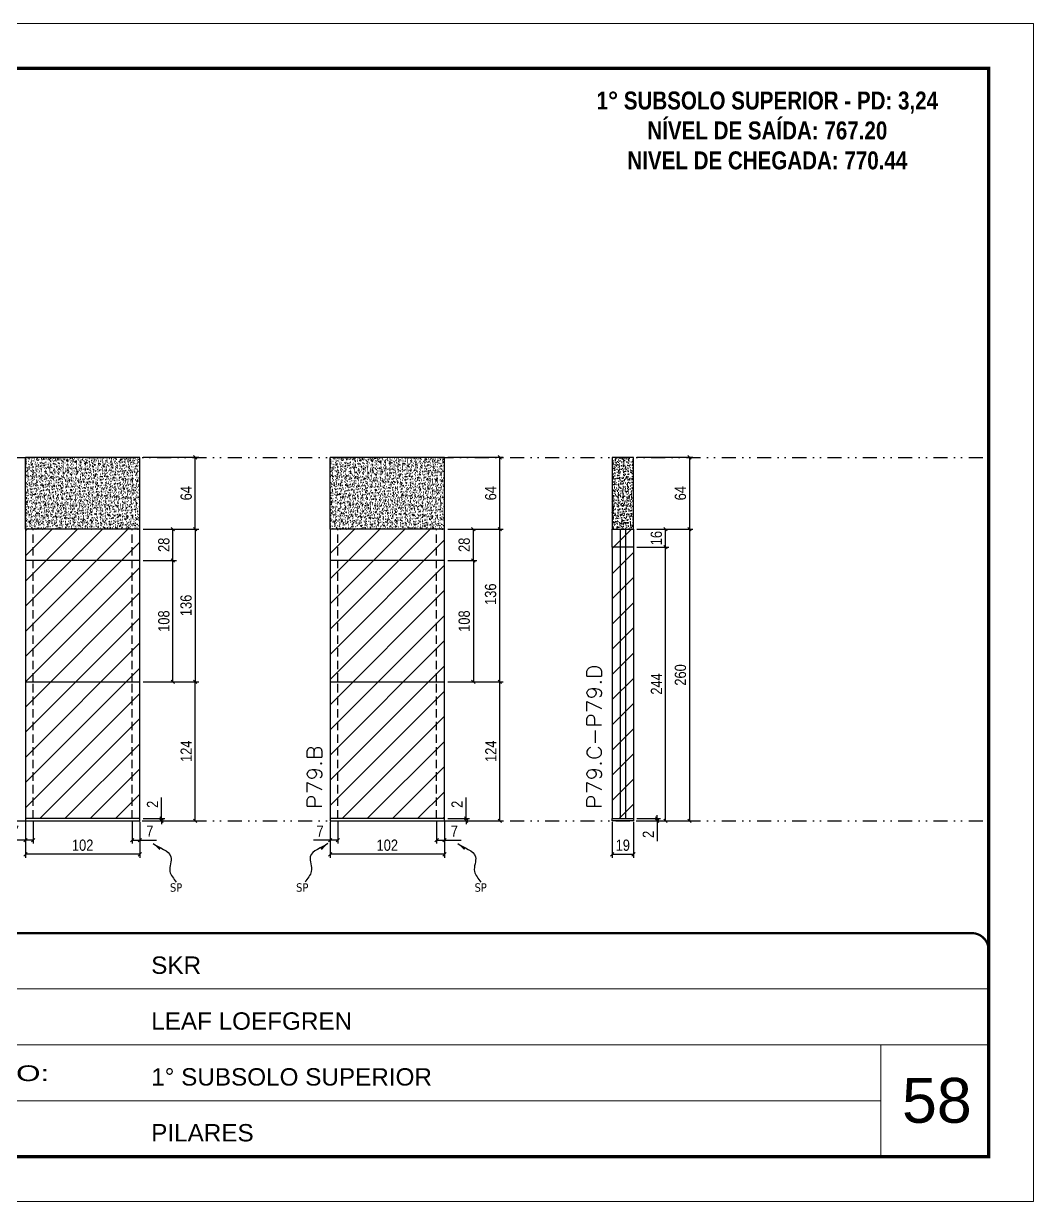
# Model space of a CAD drawing. Extents: x 14400 to 27878, y -21631 to 6985.
# Drawn here: x 16583 to 17483, y -10145 to -9095 of the extents above; entities that cross this region are included whole.
import ezdxf

# ---------------------------------------------------------------- set-up
doc = ezdxf.new("R2010")
doc.units = 0
for name, pattern in [('CONTINUO', [0]), ('DASHED', [0.75, 0.5, -0.25]), ('DIVIDE2', [0.625, 0.25, -0.125, 0, -0.125, 0, -0.125]), ('HIDDEN', [0.375, 0.25, -0.125])]:
    doc.linetypes.add(name, pattern=pattern)
for name, color, linetype, lineweight in [('CARIMBO', 255, 'Continuous', 9), ('Folhas', 255, 'Continuous', 9), ('Hachura', 251, 'Continuous', 9), ('SARRAFO DE PRESSAO', 251, 'DASHED', 9), ('Texto Seção', 7, 'Continuous', 15)]:
    doc.layers.add(name, color=color, linetype=linetype, lineweight=lineweight)
for name, color, linetype in [('COTA', 241, 'Continuous'), ('NOMENCLATURA', 7, 'Continuous'), ('Nível', 160, 'Continuous'), ('Painéis', 200, 'Continuous'), ('SARR_2.2x7', 40, 'Continuous'), ('Sarrafo de Pressão', 42, 'HIDDEN'), ('texto', 7, 'Continuous')]:
    doc.layers.add(name, color=color, linetype=linetype)
doc.styles.add('ARIAL', font='arial.ttf')
doc.styles.add('COTA TECNICA', font='techl___.ttf', dxfattribs={"height": 10})
doc.styles.add('COTA TECNICA-50', font='techl___.ttf', dxfattribs={"height": 10})
doc.styles.add('REGUA-120', font='ROMANS.shx', dxfattribs={"height": 15})
doc.styles.add('ROMANC', font='techb___.ttf', dxfattribs={"height": 2.5})
doc.styles.get("Standard").update_dxf_attribs({"font": 'arial.ttf'})
doc.styles.add('Tecnologia', font='')
doc.styles.get('Tecnologia').set_extended_font_data('Forgotten Futurist')
doc.dimstyles.new('COTA PAINEL-50', dxfattribs={"dimtxt": 10, "dimasz": 3, "dimexe": 3, "dimexo": 3, "dimgap": 3, "dimtad": 1, "dimdec": 1, "dimzin": 12, "dimdsep": 46, "dimtxsty": 'COTA TECNICA-50', "dimblk1": 'OBLIQUE', "dimblk2": 'OBLIQUE', "dimsah": 1, "dimcen": 0.9, "dimclrd": 4, "dimclre": 4, "dimclrt": 240, "dimadec": 1, "dimazin": 3, "dimtfac": 1, "dimtdec": 1, "dimtmove": 0, "dimatfit": 3, "dimfxl": 1, "dimtolj": 1, "dimtzin": 12, "dimarcsym": 0})
doc.dimstyles.new('PAINEL', dxfattribs={"dimtxt": 10, "dimasz": 3, "dimexe": 3, "dimexo": 3, "dimgap": 3, "dimtad": 1, "dimdec": 1, "dimzin": 12, "dimdsep": 46, "dimtxsty": 'COTA TECNICA', "dimblk1": 'OBLIQUE', "dimblk2": 'OBLIQUE', "dimsah": 1, "dimcen": 0.9, "dimclrd": 4, "dimclre": 4, "dimclrt": 240, "dimadec": 1, "dimazin": 3, "dimtfac": 1, "dimtdec": 1, "dimtmove": 0, "dimatfit": 3, "dimfxl": 1, "dimtolj": 1, "dimtzin": 12, "dimarcsym": 0})
doc.dimstyles.get("Standard").update_dxf_attribs({"dimtxt": 0.18, "dimasz": 0.18, "dimexe": 0.18, "dimexo": 0.0625, "dimgap": 0.09, "dimtad": 0, "dimtih": 1, "dimtoh": 1, "dimdec": 4, "dimzin": 0, "dimdsep": 46, "dimtxsty": 'Standard', "dimcen": 0.09, "dimadec": 0, "dimazin": 0, "dimtfac": 1, "dimtdec": 4, "dimtofl": 0, "dimtmove": 0, "dimatfit": 3, "dimfxl": 1, "dimtolj": 1, "dimtzin": 0, "dimarcsym": 0})

# ---------------------------------------------------------------- blocks, each defined once
blk = doc.blocks.new('9999999999')
at = {"color": 30, "linetype": 'CONTINUO'}
for p, q in [((98564.6, 34379.6), (99584, 34379.6)), ((98564.6, 34329.8), (99488, 34329.8)), ((99584, 34329.8), (99488, 34329.8)), ((99488, 34329.8), (99488, 34230.2)), ((98564.6, 34280), (99488, 34280))]:
    blk.add_line(p, q, dxfattribs=at)
at = {"color": 30, "linetype": 'CONTINUO', "const_width": 2}
blk.add_lwpolyline([(99584, 34230.2), (99584, 34414.4, 0.414214), (99569, 34429.4), (98229, 34429.4, 0.414214), (98214, 34414.4), (98214, 34245.2, 0.414214), (98229, 34230.2), (99584, 34230.2)], format="xyb", dxfattribs=at)
at = {"layer": 'Folhas'}
blk.add_lwpolyline([(98139, 34190.2), (99624, 34190.2), (99624, 35240.2), (98139, 35240.2)], close=True, dxfattribs=at)
at = {"layer": 'Folhas', "color": 30, "const_width": 3}
blk.add_lwpolyline([(98214, 34230.2), (99584, 34230.2), (99584, 35200.2), (98214, 35200.2)], close=True, dxfattribs=at)
at = {"color": 7, "linetype": 'Continuous', "ltscale": 5, "style": 'ARIAL'}
for s, height, p in [('SKR', 15.48, (98837.7, 34393.1)), ('LEAF LOEFGREN', 15.483, (98837.7, 34343.3)), ('1° SUBSOLO SUPERIOR', 15.483, (98837.7, 34293.5)), ('PILARES', 15.48, (98837.7, 34243.7))]:
    blk.add_text(s, height=height, dxfattribs=at).set_placement(p)
at = {"layer": 'Folhas', "color": 7, "style": 'Tecnologia', "width": 1.5}
blk.add_text('PAVIMENTO:', height=14, dxfattribs=at).set_placement((98573.7, 34297.5))
blk = doc.blocks.new('_Oblique')
at = {"color": 0, "linetype": 'ByBlock', "lineweight": -2}
blk.add_line((-0.5, -0.5), (0.5, 0.5), dxfattribs=at)
blk = doc.blocks.new('*D1750')
at = {"layer": 'COTA', "color": 4, "lineweight": -2, "transparency": 16777216}
for p, q in [((16585.1, -9807), (16585.1, -9838.9)), ((16687.1, -9807), (16687.1, -9838.9)), ((16687.1, -9835.9), (16585.1, -9835.9))]:
    blk.add_line(p, q, dxfattribs=at)
at = {"layer": 'Defpoints', "color": 0, "transparency": 16777216}
for p in [(16585.1, -9804), (16687.1, -9804), (16585.1, -9835.9)]:
    blk.add_point(p, dxfattribs=at)
at = {"layer": 'COTA', "color": 4, "lineweight": -2, "transparency": 16777216, "xscale": 3, "yscale": 3, "zscale": 3, "rotation": 180}
blk.add_blockref('_Oblique', (16585.1, -9835.9), dxfattribs=at)
at = {"layer": 'COTA', "color": 4, "lineweight": -2, "transparency": 16777216, "xscale": 3, "yscale": 3, "zscale": 3}
blk.add_blockref('_Oblique', (16687.1, -9835.9), dxfattribs=at)
at = {"layer": 'COTA', "color": 240, "transparency": 16777216, "insert": (16636.1, -9827.8), "char_height": 10, "attachment_point": 5, "style": 'COTA TECNICA'}
blk.add_mtext('\\A1;102', dxfattribs=at)
blk = doc.blocks.new('*D1751')
at = {"layer": 'COTA', "color": 4, "lineweight": -2, "transparency": 16777216}
for p, q in [((16680.1, -9807), (16680.1, -9826.3)), ((16687.1, -9809), (16687.1, -9826.3)), ((16680.1, -9823.3), (16687.1, -9823.3)), ((16687.1, -9823.3), (16701.8, -9823.3))]:
    blk.add_line(p, q, dxfattribs=at)
at = {"layer": 'Defpoints', "color": 0, "transparency": 16777216}
for p in [(16680.1, -9804), (16687.1, -9806), (16687.1, -9823.3)]:
    blk.add_point(p, dxfattribs=at)
at = {"layer": 'COTA', "color": 4, "lineweight": -2, "transparency": 16777216, "xscale": 3, "yscale": 3, "zscale": 3, "rotation": 180}
blk.add_blockref('_Oblique', (16680.1, -9823.3), dxfattribs=at)
at = {"layer": 'COTA', "color": 4, "lineweight": -2, "transparency": 16777216, "xscale": 3, "yscale": 3, "zscale": 3}
blk.add_blockref('_Oblique', (16687.1, -9823.3), dxfattribs=at)
at = {"layer": 'COTA', "color": 240, "transparency": 16777216, "insert": (16696, -9815.2), "char_height": 10, "attachment_point": 5, "style": 'COTA TECNICA-50'}
blk.add_mtext('\\A1;7', dxfattribs=at)
blk = doc.blocks.new('*D1752')
at = {"layer": 'COTA', "color": 4, "lineweight": -2, "transparency": 16777216}
for p, q in [((16585.1, -9809), (16585.1, -9826.3)), ((16592.1, -9807), (16592.1, -9826.3)), ((16585.1, -9823.3), (16570.4, -9823.3)), ((16592.1, -9823.3), (16585.1, -9823.3))]:
    blk.add_line(p, q, dxfattribs=at)
at = {"layer": 'Defpoints', "color": 0, "transparency": 16777216}
for p in [(16585.1, -9806), (16592.1, -9804), (16585.1, -9823.3)]:
    blk.add_point(p, dxfattribs=at)
at = {"layer": 'COTA', "color": 4, "lineweight": -2, "transparency": 16777216, "xscale": 3, "yscale": 3, "zscale": 3, "rotation": 180}
blk.add_blockref('_Oblique', (16585.1, -9823.3), dxfattribs=at)
at = {"layer": 'COTA', "color": 4, "lineweight": -2, "transparency": 16777216, "xscale": 3, "yscale": 3, "zscale": 3}
blk.add_blockref('_Oblique', (16592.1, -9823.3), dxfattribs=at)
at = {"layer": 'COTA', "color": 240, "transparency": 16777216, "insert": (16576.2, -9815.2), "char_height": 10, "attachment_point": 5, "style": 'COTA TECNICA-50'}
blk.add_mtext('\\A1;7', dxfattribs=at)
blk = doc.blocks.new('*D1753')
at = {"layer": 'COTA', "color": 4, "lineweight": -2, "transparency": 16777216}
for p, q in [((16706.4, -9804), (16706.4, -9785.2)), ((16690.1, -9804), (16709.4, -9804)), ((16690.1, -9806), (16709.4, -9806)), ((16706.4, -9806), (16706.4, -9804)), ((16706.4, -9806), (16706.4, -9809))]:
    blk.add_line(p, q, dxfattribs=at)
at = {"layer": 'Defpoints', "color": 0, "transparency": 16777216}
for p in [(16687.1, -9804), (16687.1, -9806), (16706.4, -9806)]:
    blk.add_point(p, dxfattribs=at)
at = {"layer": 'COTA', "color": 4, "lineweight": -2, "transparency": 16777216, "xscale": 3, "yscale": 3, "zscale": 3}
for p, rotation in [((16706.4, -9804), 270), ((16706.4, -9806), 90)]:
    blk.add_blockref('_Oblique', p, dxfattribs=dict(at, rotation=rotation))
at = {"layer": 'COTA', "color": 240, "transparency": 16777216, "insert": (16698.4, -9791.3), "char_height": 10, "attachment_point": 5, "rotation": 90, "style": 'COTA TECNICA-50'}
blk.add_mtext('\\A1;2', dxfattribs=at)
blk = doc.blocks.new('*D1773')
at = {"layer": 'COTA', "color": 4, "lineweight": -2, "transparency": 16777216}
for p, q in [((16690.1, -9482), (16739.5, -9482)), ((16736.5, -9546), (16736.5, -9482)), ((16690.1, -9546), (16739.5, -9546))]:
    blk.add_line(p, q, dxfattribs=at)
at = {"layer": 'Defpoints', "color": 0, "transparency": 16777216}
for p in [(16687.1, -9482), (16736.5, -9482), (16687.1, -9546)]:
    blk.add_point(p, dxfattribs=at)
at = {"layer": 'COTA', "color": 4, "lineweight": -2, "transparency": 16777216, "xscale": 3, "yscale": 3, "zscale": 3}
for p, rotation in [((16736.5, -9482), 90), ((16736.5, -9546), 270)]:
    blk.add_blockref('_Oblique', p, dxfattribs=dict(at, rotation=rotation))
at = {"layer": 'COTA', "color": 240, "transparency": 16777216, "insert": (16728.4, -9514), "char_height": 10, "attachment_point": 5, "rotation": 90, "style": 'COTA TECNICA-50'}
blk.add_mtext('\\A1;64', dxfattribs=at)
blk = doc.blocks.new('*D1754')
at = {"layer": 'COTA', "color": 4, "lineweight": -2, "transparency": 16777216}
for p, q in [((16690.1, -9574), (16719.6, -9574)), ((16716.6, -9682), (16716.6, -9574)), ((16690.1, -9682), (16719.6, -9682))]:
    blk.add_line(p, q, dxfattribs=at)
at = {"layer": 'Defpoints', "color": 0, "transparency": 16777216}
for p in [(16687.1, -9574), (16716.6, -9574), (16687.1, -9682)]:
    blk.add_point(p, dxfattribs=at)
at = {"layer": 'COTA', "color": 4, "lineweight": -2, "transparency": 16777216, "xscale": 3, "yscale": 3, "zscale": 3}
for p, rotation in [((16716.6, -9574), 90), ((16716.6, -9682), 270)]:
    blk.add_blockref('_Oblique', p, dxfattribs=dict(at, rotation=rotation))
at = {"layer": 'COTA', "color": 240, "transparency": 16777216, "insert": (16708.5, -9628), "char_height": 10, "attachment_point": 5, "rotation": 90, "style": 'COTA TECNICA-50'}
blk.add_mtext('\\A1;108', dxfattribs=at)
blk = doc.blocks.new('*D1774')
at = {"layer": 'COTA', "color": 4, "linetype": 'ByBlock', "lineweight": -2, "transparency": 16777216}
for p, q in [((16690.1, -9682), (16739.5, -9682)), ((16736.5, -9806), (16736.5, -9682)), ((16690.1, -9806), (16739.5, -9806))]:
    blk.add_line(p, q, dxfattribs=at)
at = {"layer": 'Defpoints', "color": 0, "linetype": 'ByBlock', "transparency": 16777216}
for p in [(16687.1, -9682), (16736.5, -9682), (16687.1, -9806)]:
    blk.add_point(p, dxfattribs=at)
at = {"layer": 'COTA', "color": 4, "linetype": 'ByBlock', "lineweight": -2, "transparency": 16777216, "xscale": 3, "yscale": 3, "zscale": 3}
for p, rotation in [((16736.5, -9682), 90), ((16736.5, -9806), 270)]:
    blk.add_blockref('_Oblique', p, dxfattribs=dict(at, rotation=rotation))
at = {"layer": 'COTA', "color": 240, "linetype": 'ByBlock', "transparency": 16777216, "insert": (16728.4, -9744), "char_height": 10, "attachment_point": 5, "rotation": 90, "style": 'COTA TECNICA'}
blk.add_mtext('\\A1;124', dxfattribs=at)
blk = doc.blocks.new('*D1775')
at = {"layer": 'COTA', "color": 4, "linetype": 'ByBlock', "lineweight": -2, "transparency": 16777216}
for p, q in [((16690.1, -9682), (16739.5, -9682)), ((16736.5, -9806), (16736.5, -9682)), ((16690.1, -9806), (16739.5, -9806))]:
    blk.add_line(p, q, dxfattribs=at)
at = {"layer": 'Defpoints', "color": 0, "linetype": 'ByBlock', "transparency": 16777216}
for p in [(16687.1, -9682), (16736.5, -9682), (16687.1, -9806)]:
    blk.add_point(p, dxfattribs=at)
at = {"layer": 'COTA', "color": 4, "linetype": 'ByBlock', "lineweight": -2, "transparency": 16777216, "xscale": 3, "yscale": 3, "zscale": 3}
for p, rotation in [((16736.5, -9682), 90), ((16736.5, -9806), 270)]:
    blk.add_blockref('_Oblique', p, dxfattribs=dict(at, rotation=rotation))
at = {"layer": 'COTA', "color": 240, "linetype": 'ByBlock', "transparency": 16777216, "insert": (16728.4, -9744), "char_height": 10, "attachment_point": 5, "rotation": 90, "style": 'COTA TECNICA'}
blk.add_mtext('\\A1;124', dxfattribs=at)
blk = doc.blocks.new('*D1755')
at = {"layer": 'COTA', "color": 4, "lineweight": -2, "transparency": 16777216}
for p, q in [((16856.6, -9807), (16856.6, -9838.9)), ((16958.6, -9807), (16958.6, -9838.9)), ((16958.6, -9835.9), (16856.6, -9835.9))]:
    blk.add_line(p, q, dxfattribs=at)
at = {"layer": 'Defpoints', "color": 0, "transparency": 16777216}
for p in [(16856.6, -9804), (16958.6, -9804), (16856.6, -9835.9)]:
    blk.add_point(p, dxfattribs=at)
at = {"layer": 'COTA', "color": 4, "lineweight": -2, "transparency": 16777216, "xscale": 3, "yscale": 3, "zscale": 3, "rotation": 180}
blk.add_blockref('_Oblique', (16856.6, -9835.9), dxfattribs=at)
at = {"layer": 'COTA', "color": 4, "lineweight": -2, "transparency": 16777216, "xscale": 3, "yscale": 3, "zscale": 3}
blk.add_blockref('_Oblique', (16958.6, -9835.9), dxfattribs=at)
at = {"layer": 'COTA', "color": 240, "transparency": 16777216, "insert": (16907.6, -9827.8), "char_height": 10, "attachment_point": 5, "style": 'COTA TECNICA'}
blk.add_mtext('\\A1;102', dxfattribs=at)
blk = doc.blocks.new('*D1756')
at = {"layer": 'COTA', "color": 4, "lineweight": -2, "transparency": 16777216}
for p, q in [((16951.6, -9807), (16951.6, -9826.3)), ((16958.6, -9809), (16958.6, -9826.3)), ((16951.6, -9823.3), (16958.6, -9823.3)), ((16958.6, -9823.3), (16973.3, -9823.3))]:
    blk.add_line(p, q, dxfattribs=at)
at = {"layer": 'Defpoints', "color": 0, "transparency": 16777216}
for p in [(16951.6, -9804), (16958.6, -9806), (16958.6, -9823.3)]:
    blk.add_point(p, dxfattribs=at)
at = {"layer": 'COTA', "color": 4, "lineweight": -2, "transparency": 16777216, "xscale": 3, "yscale": 3, "zscale": 3, "rotation": 180}
blk.add_blockref('_Oblique', (16951.6, -9823.3), dxfattribs=at)
at = {"layer": 'COTA', "color": 4, "lineweight": -2, "transparency": 16777216, "xscale": 3, "yscale": 3, "zscale": 3}
blk.add_blockref('_Oblique', (16958.6, -9823.3), dxfattribs=at)
at = {"layer": 'COTA', "color": 240, "transparency": 16777216, "insert": (16967.4, -9815.2), "char_height": 10, "attachment_point": 5, "style": 'COTA TECNICA-50'}
blk.add_mtext('\\A1;7', dxfattribs=at)
blk = doc.blocks.new('*D1757')
at = {"layer": 'COTA', "color": 4, "lineweight": -2, "transparency": 16777216}
for p, q in [((16856.6, -9809), (16856.6, -9826.3)), ((16863.6, -9807), (16863.6, -9826.3)), ((16856.6, -9823.3), (16841.9, -9823.3)), ((16863.6, -9823.3), (16856.6, -9823.3))]:
    blk.add_line(p, q, dxfattribs=at)
at = {"layer": 'Defpoints', "color": 0, "transparency": 16777216}
for p in [(16856.6, -9806), (16863.6, -9804), (16856.6, -9823.3)]:
    blk.add_point(p, dxfattribs=at)
at = {"layer": 'COTA', "color": 4, "lineweight": -2, "transparency": 16777216, "xscale": 3, "yscale": 3, "zscale": 3, "rotation": 180}
blk.add_blockref('_Oblique', (16856.6, -9823.3), dxfattribs=at)
at = {"layer": 'COTA', "color": 4, "lineweight": -2, "transparency": 16777216, "xscale": 3, "yscale": 3, "zscale": 3}
blk.add_blockref('_Oblique', (16863.6, -9823.3), dxfattribs=at)
at = {"layer": 'COTA', "color": 240, "transparency": 16777216, "insert": (16847.7, -9815.2), "char_height": 10, "attachment_point": 5, "style": 'COTA TECNICA-50'}
blk.add_mtext('\\A1;7', dxfattribs=at)
blk = doc.blocks.new('*D1758')
at = {"layer": 'COTA', "color": 4, "lineweight": -2, "transparency": 16777216}
for p, q in [((16977.8, -9804), (16977.8, -9785.2)), ((16961.6, -9804), (16980.8, -9804)), ((16961.6, -9806), (16980.8, -9806)), ((16977.8, -9806), (16977.8, -9804)), ((16977.8, -9806), (16977.8, -9809))]:
    blk.add_line(p, q, dxfattribs=at)
at = {"layer": 'Defpoints', "color": 0, "transparency": 16777216}
for p in [(16958.6, -9804), (16958.6, -9806), (16977.8, -9806)]:
    blk.add_point(p, dxfattribs=at)
at = {"layer": 'COTA', "color": 4, "lineweight": -2, "transparency": 16777216, "xscale": 3, "yscale": 3, "zscale": 3}
for p, rotation in [((16977.8, -9804), 270), ((16977.8, -9806), 90)]:
    blk.add_blockref('_Oblique', p, dxfattribs=dict(at, rotation=rotation))
at = {"layer": 'COTA', "color": 240, "transparency": 16777216, "insert": (16969.8, -9791.3), "char_height": 10, "attachment_point": 5, "rotation": 90, "style": 'COTA TECNICA-50'}
blk.add_mtext('\\A1;2', dxfattribs=at)
blk = doc.blocks.new('*D1776')
at = {"layer": 'COTA', "color": 4, "lineweight": -2, "transparency": 16777216}
for p, q in [((16961.6, -9482), (17011, -9482)), ((17008, -9546), (17008, -9482)), ((16961.6, -9546), (17011, -9546))]:
    blk.add_line(p, q, dxfattribs=at)
at = {"layer": 'Defpoints', "color": 0, "transparency": 16777216}
for p in [(16958.6, -9482), (17008, -9482), (16958.6, -9546)]:
    blk.add_point(p, dxfattribs=at)
at = {"layer": 'COTA', "color": 4, "lineweight": -2, "transparency": 16777216, "xscale": 3, "yscale": 3, "zscale": 3}
for p, rotation in [((17008, -9482), 90), ((17008, -9546), 270)]:
    blk.add_blockref('_Oblique', p, dxfattribs=dict(at, rotation=rotation))
at = {"layer": 'COTA', "color": 240, "transparency": 16777216, "insert": (16999.8, -9514), "char_height": 10, "attachment_point": 5, "rotation": 90, "style": 'COTA TECNICA-50'}
blk.add_mtext('\\A1;64', dxfattribs=at)
blk = doc.blocks.new('*D1759')
at = {"layer": 'COTA', "color": 4, "lineweight": -2, "transparency": 16777216}
for p, q in [((16961.6, -9546), (17011, -9546)), ((17008, -9682), (17008, -9546)), ((16961.6, -9682), (17011, -9682))]:
    blk.add_line(p, q, dxfattribs=at)
at = {"layer": 'Defpoints', "color": 0, "transparency": 16777216}
for p in [(16958.6, -9546), (17008, -9546), (16958.6, -9682)]:
    blk.add_point(p, dxfattribs=at)
at = {"layer": 'COTA', "color": 4, "lineweight": -2, "transparency": 16777216, "xscale": 3, "yscale": 3, "zscale": 3}
for p, rotation in [((17008, -9546), 90), ((17008, -9682), 270)]:
    blk.add_blockref('_Oblique', p, dxfattribs=dict(at, rotation=rotation))
at = {"layer": 'COTA', "color": 240, "transparency": 16777216, "insert": (16999.7, -9604), "char_height": 10, "attachment_point": 5, "rotation": 90, "style": 'COTA TECNICA-50'}
blk.add_mtext('\\A1;136', dxfattribs=at)
blk = doc.blocks.new('*D1777')
at = {"layer": 'COTA', "color": 4, "linetype": 'ByBlock', "lineweight": -2, "transparency": 16777216}
for p, q in [((16961.6, -9682), (17011, -9682)), ((17008, -9806), (17008, -9682)), ((16961.6, -9806), (17011, -9806))]:
    blk.add_line(p, q, dxfattribs=at)
at = {"layer": 'Defpoints', "color": 0, "linetype": 'ByBlock', "transparency": 16777216}
for p in [(16958.6, -9682), (17008, -9682), (16958.6, -9806)]:
    blk.add_point(p, dxfattribs=at)
at = {"layer": 'COTA', "color": 4, "linetype": 'ByBlock', "lineweight": -2, "transparency": 16777216, "xscale": 3, "yscale": 3, "zscale": 3}
for p, rotation in [((17008, -9682), 90), ((17008, -9806), 270)]:
    blk.add_blockref('_Oblique', p, dxfattribs=dict(at, rotation=rotation))
at = {"layer": 'COTA', "color": 240, "linetype": 'ByBlock', "transparency": 16777216, "insert": (16999.9, -9744), "char_height": 10, "attachment_point": 5, "rotation": 90, "style": 'COTA TECNICA'}
blk.add_mtext('\\A1;124', dxfattribs=at)
blk = doc.blocks.new('*D1778')
at = {"layer": 'COTA', "color": 4, "linetype": 'ByBlock', "lineweight": -2, "transparency": 16777216}
for p, q in [((16961.6, -9682), (17011, -9682)), ((17008, -9806), (17008, -9682)), ((16961.6, -9806), (17011, -9806))]:
    blk.add_line(p, q, dxfattribs=at)
at = {"layer": 'Defpoints', "color": 0, "linetype": 'ByBlock', "transparency": 16777216}
for p in [(16958.6, -9682), (17008, -9682), (16958.6, -9806)]:
    blk.add_point(p, dxfattribs=at)
at = {"layer": 'COTA', "color": 4, "linetype": 'ByBlock', "lineweight": -2, "transparency": 16777216, "xscale": 3, "yscale": 3, "zscale": 3}
for p, rotation in [((17008, -9682), 90), ((17008, -9806), 270)]:
    blk.add_blockref('_Oblique', p, dxfattribs=dict(at, rotation=rotation))
at = {"layer": 'COTA', "color": 240, "linetype": 'ByBlock', "transparency": 16777216, "insert": (16999.9, -9744), "char_height": 10, "attachment_point": 5, "rotation": 90, "style": 'COTA TECNICA'}
blk.add_mtext('\\A1;124', dxfattribs=at)
blk = doc.blocks.new('*D1760')
at = {"layer": 'COTA', "color": 4, "lineweight": -2, "transparency": 16777216}
for p, q in [((17108, -9807), (17108, -9838.9)), ((17127, -9807), (17127, -9838.9)), ((17108, -9835.9), (17127, -9835.9))]:
    blk.add_line(p, q, dxfattribs=at)
at = {"layer": 'Defpoints', "color": 0, "transparency": 16777216}
for p in [(17108, -9804), (17127, -9804), (17127, -9835.9)]:
    blk.add_point(p, dxfattribs=at)
at = {"layer": 'COTA', "color": 4, "lineweight": -2, "transparency": 16777216, "xscale": 3, "yscale": 3, "zscale": 3, "rotation": 180}
blk.add_blockref('_Oblique', (17108, -9835.9), dxfattribs=at)
at = {"layer": 'COTA', "color": 4, "lineweight": -2, "transparency": 16777216, "xscale": 3, "yscale": 3, "zscale": 3}
blk.add_blockref('_Oblique', (17127, -9835.9), dxfattribs=at)
at = {"layer": 'COTA', "color": 240, "transparency": 16777216, "insert": (17117.5, -9827.8), "char_height": 10, "attachment_point": 5, "style": 'COTA TECNICA'}
blk.add_mtext('\\A1;19', dxfattribs=at)
blk = doc.blocks.new('*D1761')
at = {"layer": 'COTA', "color": 4, "lineweight": -2, "transparency": 16777216}
for p, q in [((17130, -9804), (17151.2, -9804)), ((17130, -9806), (17151.2, -9806)), ((17148.2, -9804), (17148.2, -9801)), ((17148.2, -9804), (17148.2, -9806)), ((17148.2, -9806), (17148.2, -9824.2))]:
    blk.add_line(p, q, dxfattribs=at)
at = {"layer": 'Defpoints', "color": 0, "transparency": 16777216}
for p in [(17127, -9804), (17127, -9806), (17148.2, -9804)]:
    blk.add_point(p, dxfattribs=at)
at = {"layer": 'COTA', "color": 4, "lineweight": -2, "transparency": 16777216, "xscale": 3, "yscale": 3, "zscale": 3}
for p, rotation in [((17148.2, -9804), 270), ((17148.2, -9806), 90)]:
    blk.add_blockref('_Oblique', p, dxfattribs=dict(at, rotation=rotation))
at = {"layer": 'COTA', "color": 240, "transparency": 16777216, "insert": (17140.2, -9818.1), "char_height": 10, "attachment_point": 5, "rotation": 90, "style": 'COTA TECNICA-50'}
blk.add_mtext('\\A1;2', dxfattribs=at)
blk = doc.blocks.new('*D1779')
at = {"layer": 'COTA', "color": 4, "linetype": 'ByBlock', "lineweight": -2, "transparency": 16777216}
for p, q in [((17130, -9482), (17180, -9482)), ((17177, -9482), (17177, -9546)), ((17130, -9546), (17180, -9546))]:
    blk.add_line(p, q, dxfattribs=at)
at = {"layer": 'Defpoints', "color": 0, "linetype": 'ByBlock', "transparency": 16777216}
for p in [(17127, -9482), (17127, -9546), (17177, -9546)]:
    blk.add_point(p, dxfattribs=at)
at = {"layer": 'COTA', "color": 4, "linetype": 'ByBlock', "lineweight": -2, "transparency": 16777216, "xscale": 3, "yscale": 3, "zscale": 3}
for p, rotation in [((17177, -9482), 90), ((17177, -9546), 270)]:
    blk.add_blockref('_Oblique', p, dxfattribs=dict(at, rotation=rotation))
at = {"layer": 'COTA', "color": 240, "linetype": 'ByBlock', "transparency": 16777216, "insert": (17168.9, -9514), "char_height": 10, "attachment_point": 5, "rotation": 90, "style": 'COTA TECNICA'}
blk.add_mtext('\\A1;64', dxfattribs=at)
blk = doc.blocks.new('*D1762')
at = {"layer": 'COTA', "color": 4, "lineweight": -2, "transparency": 16777216}
for p, q in [((17130, -9562), (17158.5, -9562)), ((17155.5, -9806), (17155.5, -9562)), ((17130, -9806), (17158.5, -9806))]:
    blk.add_line(p, q, dxfattribs=at)
at = {"layer": 'Defpoints', "color": 0, "transparency": 16777216}
for p in [(17127, -9562), (17155.5, -9562), (17127, -9806)]:
    blk.add_point(p, dxfattribs=at)
at = {"layer": 'COTA', "color": 4, "lineweight": -2, "transparency": 16777216, "xscale": 3, "yscale": 3, "zscale": 3}
for p, rotation in [((17155.5, -9562), 90), ((17155.5, -9806), 270)]:
    blk.add_blockref('_Oblique', p, dxfattribs=dict(at, rotation=rotation))
at = {"layer": 'COTA', "color": 240, "transparency": 16777216, "insert": (17147.5, -9684), "char_height": 10, "attachment_point": 5, "rotation": 90, "style": 'COTA TECNICA-50'}
blk.add_mtext('\\A1;244', dxfattribs=at)
blk = doc.blocks.new('*D1781')
at = {"layer": 'COTA', "color": 4, "lineweight": -2, "transparency": 16777216}
for p, q in [((16690.1, -9546), (16719.6, -9546)), ((16716.6, -9574), (16716.6, -9546)), ((16690.1, -9574), (16719.6, -9574))]:
    blk.add_line(p, q, dxfattribs=at)
at = {"layer": 'Defpoints', "color": 0, "transparency": 16777216}
for p in [(16687.1, -9546), (16716.6, -9546), (16687.1, -9574)]:
    blk.add_point(p, dxfattribs=at)
at = {"layer": 'COTA', "color": 4, "lineweight": -2, "transparency": 16777216, "xscale": 3, "yscale": 3, "zscale": 3}
for p, rotation in [((16716.6, -9546), 90), ((16716.6, -9574), 270)]:
    blk.add_blockref('_Oblique', p, dxfattribs=dict(at, rotation=rotation))
at = {"layer": 'COTA', "color": 240, "transparency": 16777216, "insert": (16708.5, -9560), "char_height": 10, "attachment_point": 5, "rotation": 90, "style": 'COTA TECNICA'}
blk.add_mtext('\\A1;28', dxfattribs=at)
blk = doc.blocks.new('*D1782')
at = {"layer": 'COTA', "color": 4, "lineweight": -2, "transparency": 16777216}
for p, q in [((16961.6, -9574), (16987.3, -9574)), ((16984.3, -9574), (16984.3, -9682)), ((16961.6, -9682), (16987.3, -9682))]:
    blk.add_line(p, q, dxfattribs=at)
at = {"layer": 'Defpoints', "color": 0, "transparency": 16777216}
for p in [(16958.6, -9574), (16958.6, -9682), (16984.3, -9682)]:
    blk.add_point(p, dxfattribs=at)
at = {"layer": 'COTA', "color": 4, "lineweight": -2, "transparency": 16777216, "xscale": 3, "yscale": 3, "zscale": 3}
for p, rotation in [((16984.3, -9574), 90), ((16984.3, -9682), 270)]:
    blk.add_blockref('_Oblique', p, dxfattribs=dict(at, rotation=rotation))
at = {"layer": 'COTA', "color": 240, "transparency": 16777216, "insert": (16976.2, -9628), "char_height": 10, "attachment_point": 5, "rotation": 90, "style": 'COTA TECNICA'}
blk.add_mtext('\\A1;108', dxfattribs=at)
blk = doc.blocks.new('*D1783')
at = {"layer": 'COTA', "color": 4, "lineweight": -2, "transparency": 16777216}
for p, q in [((16961.6, -9546), (16987.3, -9546)), ((16984.3, -9574), (16984.3, -9546)), ((16961.6, -9574), (16987.3, -9574))]:
    blk.add_line(p, q, dxfattribs=at)
at = {"layer": 'Defpoints', "color": 0, "transparency": 16777216}
for p in [(16958.6, -9546), (16984.3, -9546), (16958.6, -9574)]:
    blk.add_point(p, dxfattribs=at)
at = {"layer": 'COTA', "color": 4, "lineweight": -2, "transparency": 16777216, "xscale": 3, "yscale": 3, "zscale": 3}
for p, rotation in [((16984.3, -9546), 90), ((16984.3, -9574), 270)]:
    blk.add_blockref('_Oblique', p, dxfattribs=dict(at, rotation=rotation))
at = {"layer": 'COTA', "color": 240, "transparency": 16777216, "insert": (16976.2, -9560), "char_height": 10, "attachment_point": 5, "rotation": 90, "style": 'COTA TECNICA'}
blk.add_mtext('\\A1;28', dxfattribs=at)
blk = doc.blocks.new('*D1772')
at = {"layer": 'COTA', "color": 4, "lineweight": -2, "transparency": 16777216}
for p, q in [((17130, -9546), (17158.5, -9546)), ((17155.5, -9562), (17155.5, -9546)), ((17130, -9562), (17158.5, -9562))]:
    blk.add_line(p, q, dxfattribs=at)
at = {"layer": 'Defpoints', "color": 0, "transparency": 16777216}
for p in [(17127, -9546), (17155.5, -9546), (17127, -9562)]:
    blk.add_point(p, dxfattribs=at)
at = {"layer": 'COTA', "color": 4, "lineweight": -2, "transparency": 16777216, "xscale": 3, "yscale": 3, "zscale": 3}
for p, rotation in [((17155.5, -9546), 90), ((17155.5, -9562), 270)]:
    blk.add_blockref('_Oblique', p, dxfattribs=dict(at, rotation=rotation))
at = {"layer": 'COTA', "color": 240, "transparency": 16777216, "insert": (17147.4, -9554), "char_height": 10, "attachment_point": 5, "rotation": 90, "style": 'COTA TECNICA'}
blk.add_mtext('\\A1;16', dxfattribs=at)
blk = doc.blocks.new('*D1784')
at = {"layer": 'COTA', "color": 4, "lineweight": -2, "transparency": 16777216}
for p, q in [((17130, -9546), (17180, -9546)), ((17177, -9546), (17177, -9806)), ((17130, -9806), (17180, -9806))]:
    blk.add_line(p, q, dxfattribs=at)
at = {"layer": 'Defpoints', "color": 0, "transparency": 16777216}
for p in [(17127, -9546), (17127, -9806), (17177, -9806)]:
    blk.add_point(p, dxfattribs=at)
at = {"layer": 'COTA', "color": 4, "lineweight": -2, "transparency": 16777216, "xscale": 3, "yscale": 3, "zscale": 3}
for p, rotation in [((17177, -9546), 90), ((17177, -9806), 270)]:
    blk.add_blockref('_Oblique', p, dxfattribs=dict(at, rotation=rotation))
at = {"layer": 'COTA', "color": 240, "transparency": 16777216, "insert": (17168.9, -9676), "char_height": 10, "attachment_point": 5, "rotation": 90, "style": 'COTA TECNICA'}
blk.add_mtext('\\A1;260', dxfattribs=at)
blk = doc.blocks.new('*D2227')
at = {"layer": 'COTA', "color": 4, "lineweight": -2, "transparency": 16777216}
for p, q in [((16690.1, -9546), (16739.5, -9546)), ((16736.5, -9546), (16736.5, -9682)), ((16690.1, -9682), (16739.5, -9682))]:
    blk.add_line(p, q, dxfattribs=at)
at = {"layer": 'Defpoints', "color": 0, "transparency": 16777216}
for p in [(16687.1, -9546), (16687.1, -9682), (16736.5, -9682)]:
    blk.add_point(p, dxfattribs=at)
at = {"layer": 'COTA', "color": 4, "lineweight": -2, "transparency": 16777216, "xscale": 3, "yscale": 3, "zscale": 3}
for p, rotation in [((16736.5, -9546), 90), ((16736.5, -9682), 270)]:
    blk.add_blockref('_Oblique', p, dxfattribs=dict(at, rotation=rotation))
at = {"layer": 'COTA', "color": 240, "transparency": 16777216, "insert": (16728.3, -9614), "char_height": 10, "attachment_point": 5, "rotation": 90, "style": 'COTA TECNICA'}
blk.add_mtext('\\A1;136', dxfattribs=at)

msp = doc.modelspace()

# ---------------------------------------------------------------- hatches: boundary and pattern name
at = {"layer": 'COTA', "linetype": 'ByBlock'}
h = msp.add_hatch(dxfattribs=at)
h.set_pattern_fill('AR-CONC', color=256, scale=0.03)
h.set_pattern_definition([(50, (11143.0234, -20532.4837), (5.46554, -0.4781726), [0.5715, -6.2865]), (355, (11143.0234, -20532.4837), (-1.0573026, 5.7317054), [0.4572, -5.0292175]), (100.451445, (11143.479, -20532.5235), (4.4082374, 5.2535326), [0.4857003, -5.3427073]), (46.1842, (11143.0234, -20530.96), (8.1323712, -1.26127), [0.85725, -9.42975]), (96.63556, (11143.701, -20531.065), (7.122124, 7.4227837), [0.7285507, -8.014068]), (351.18415, (11143.023, -20530.96), (7.122124, 7.422784), [0.685799, -7.543792]), (21, (11143.7854, -20531.3407), (4.5484317, -3.067956), [0.5715, -6.2865]), (326, (11143.7854, -20531.3407), (1.8540609, 5.525639), [0.4572, -5.0292]), (71.451445, (11144.1644, -20531.5963), (6.4024926, 2.457683), [0.4857003, -5.3426981]), (37.5, (11143.0234, -20532.4837), (0.0926581, 2.53665117), [0, -4.96824, 0, -5.1054, 0, -5.04825]), (7.5, (11143.0234, -20532.4837), (2.0045899, 3.00541724), [0, -2.91084, 0, -4.85394, 0, -1.92405]), (327.5, (11141.3241, -20532.4837), (4.06771786, -0.17186232), [0, -1.905, 0, -5.9436, 0, -7.8867]), (317.5, (11140.562, -20532.4837), (4.4438754, 0.7627947), [0, -2.4765, 0, -3.94716, 0, -5.6007])])
h.paths.add_polyline_path([(16687.11, -9546.04), (16687.11, -9482.04), (16585.11, -9482.04), (16585.11, -9546.04)])
h = msp.add_hatch(dxfattribs=at)
h.set_pattern_fill('AR-CONC', color=256, scale=0.03)
h.set_pattern_definition([(50, (11414.5018, -20532.4837), (5.46554, -0.4781726), [0.5715, -6.2865]), (355, (11414.502, -20532.4837), (-1.0573026, 5.7317054), [0.4572, -5.0292175]), (100.451445, (11414.957, -20532.5235), (4.4082374, 5.2535326), [0.4857003, -5.3427073]), (46.1842, (11414.502, -20530.96), (8.1323712, -1.26127), [0.85725, -9.42975]), (96.63556, (11415.1795, -20531.065), (7.122124, 7.4227837), [0.7285507, -8.014068]), (351.18415, (11414.502, -20530.96), (7.122124, 7.422784), [0.685799, -7.543792]), (21, (11415.2638, -20531.3407), (4.5484317, -3.067956), [0.5715, -6.2865]), (326, (11415.264, -20531.3407), (1.8540609, 5.525639), [0.4572, -5.0292]), (71.451445, (11415.643, -20531.5963), (6.4024926, 2.457683), [0.4857003, -5.3426981]), (37.5, (11414.5018, -20532.4837), (0.0926581, 2.53665117), [0, -4.96824, 0, -5.1054, 0, -5.04825]), (7.5, (11414.5018, -20532.4837), (2.0045899, 3.00541724), [0, -2.91084, 0, -4.85394, 0, -1.92405]), (327.5, (11412.8025, -20532.4837), (4.06771786, -0.17186232), [0, -1.905, 0, -5.9436, 0, -7.8867]), (317.5, (11412.0405, -20532.4837), (4.4438754, 0.7627947), [0, -2.4765, 0, -3.94716, 0, -5.6007])])
h.paths.add_polyline_path([(16856.58, -9546.04), (16958.58, -9546.04), (16958.58, -9482.04), (16856.58, -9482.04)])
at = {"layer": 'COTA'}
h = msp.add_hatch(dxfattribs=at)
h.set_pattern_fill('AR-CONC', color=256, scale=0.03)
h.set_pattern_definition([(50, (1425.181, -13794.9013), (5.4655401, -0.4781726), [0.5715, -6.2865]), (355, (1425.181, -13794.9013), (-1.0573026, 5.7317054), [0.4572, -5.0292175]), (100.451445, (1425.636, -13794.941), (4.4082374, 5.2535326), [0.4857003, -5.3427073]), (46.1842, (1425.181, -13793.377), (8.1323712, -1.2612698), [0.85725, -9.42975]), (96.63556, (1425.8585, -13793.4824), (7.122124, 7.4227837), [0.7285507, -8.0140682]), (351.18415, (1425.181, -13793.377), (7.122124, 7.4227837), [0.685799, -7.543792]), (21, (1425.943, -13793.7583), (4.5484317, -3.067956), [0.5715, -6.2865]), (326, (1425.943, -13793.7583), (1.8540609, 5.525639), [0.4572, -5.0292]), (71.451445, (1426.322, -13794.014), (6.4024926, 2.457683), [0.4857003, -5.3426981]), (37.5, (1425.1808, -13794.9013), (0.0926581, 2.53665117), [0, -4.96824, 0, -5.1054, 0, -5.04825]), (7.5, (1425.1808, -13794.9013), (2.00458988, 3.00541724), [0, -2.91084, 0, -4.85394, 0, -1.92405]), (327.5, (1423.4815, -13794.9013), (4.06771786, -0.17186232), [0, -1.905, 0, -5.9436, 0, -7.8867]), (317.5, (1422.7195, -13794.9013), (4.44387544, 0.7627947), [0, -2.4765, 0, -3.94716, 0, -5.6007])])
h.paths.add_polyline_path([(17127.04, -9482.04), (17108.04, -9482.04), (17108.04, -9546.04), (17127.04, -9546.04)])
at = {"layer": 'Hachura'}
h = msp.add_hatch(dxfattribs=at)
h.set_pattern_fill('ANSI31', color=256, scale=5)
h.paths.add_polyline_path([(16687.11, -9546.04), (16585.11, -9546.04), (16585.11, -9574.04), (16687.11, -9574.04)])
h.paths.add_polyline_path([(16687.11, -9682.04), (16585.11, -9682.04), (16585.11, -9804.04), (16687.11, -9804.04)])
h.paths.add_polyline_path([(16687.11, -9574.04), (16585.11, -9574.04), (16585.11, -9682.04), (16687.11, -9682.04)])
h.paths.add_polyline_path([(16958.58, -9546.04), (16856.58, -9546.04), (16856.58, -9574.04), (16958.58, -9574.04)])
h.paths.add_polyline_path([(16958.58, -9574.04), (16856.58, -9574.04), (16856.58, -9682.04), (16958.58, -9682.04)])
h.paths.add_polyline_path([(16958.58, -9682.04), (16856.58, -9682.04), (16856.58, -9804.04), (16958.58, -9804.04)])
h.paths.add_polyline_path([(17127.04, -9562.04), (17108.04, -9562.04), (17108.04, -9804.04), (17127.04, -9804.04)])
h.paths.add_polyline_path([(17127.04, -9546.04), (17108.04, -9546.04), (17108.04, -9562.04), (17127.04, -9562.04)])

# ---------------------------------------------------------------- linework, layer by layer
at = {"layer": 'COTA', "linetype": 'ByBlock'}
for p, q in [((16687.11, -9482.04), (16585.11, -9482.04)), ((16585.11, -9546.04), (16585.11, -9482.04)), ((16687.11, -9546.04), (16687.11, -9482.04)), ((16958.58, -9482.04), (16856.58, -9482.04)), ((16856.58, -9546.04), (16856.58, -9482.04)), ((16958.58, -9546.04), (16958.58, -9482.04))]:
    msp.add_line(p, q, dxfattribs=at)
msp.add_lwpolyline([(17108.04, -9546.04), (17127.04, -9546.04), (17127.04, -9482.04), (17108.04, -9482.04)], close=True, dxfattribs=at)
at = {"layer": 'Nível', "color": 4, "linetype": 'DIVIDE2', "ltscale": 50}
for p, q in [((16073.47, -9482.04), (17443.47, -9482.04)), ((16073.47, -9806.04), (17443.47, -9806.04))]:
    msp.add_line(p, q, dxfattribs=at)
at = {"layer": 'Painéis'}
for p, q in [((16687.11, -9546.04), (16585.11, -9546.04)), ((16585.11, -9546.04), (16585.11, -9804.04)), ((16687.11, -9804.04), (16687.11, -9546.04)), ((16958.58, -9546.04), (16856.58, -9546.04)), ((16856.58, -9546.04), (16856.58, -9804.04)), ((16958.58, -9804.04), (16958.58, -9546.04)), ((17108.04, -9546.04), (17127.04, -9546.04)), ((17108.04, -9562.04), (17108.04, -9546.04)), ((17127.04, -9546.04), (17127.04, -9562.04)), ((17108.04, -9562.04), (17108.04, -9804.04)), ((17127.04, -9562.04), (17108.04, -9562.04)), ((17127.04, -9562.04), (17127.04, -9804.04)), ((16687.11, -9574.04), (16585.11, -9574.04)), ((16958.58, -9574.04), (16856.58, -9574.04)), ((16585.11, -9682.04), (16687.11, -9682.04)), ((16856.58, -9682.04), (16958.58, -9682.04)), ((17108.04, -9804.04), (17127.04, -9804.04)), ((17108.04, -9804.04), (17127.04, -9804.04)), ((17108.04, -9806.04), (17108.04, -9804.04)), ((17127.04, -9806.04), (17108.04, -9806.04)), ((17127.04, -9804.04), (17127.04, -9806.04))]:
    msp.add_line(p, q, dxfattribs=at)
for points in [[(16687.11, -9804.04), (16585.11, -9804.04), (16585.11, -9806.04), (16687.11, -9806.04)], [(16958.58, -9804.04), (16856.58, -9804.04), (16856.58, -9806.04), (16958.58, -9806.04)]]:
    msp.add_lwpolyline(points, close=True, dxfattribs=at)
at = {"layer": 'SARR_2.2x7'}
for p, q in [((17115.04, -9546.04), (17115.04, -9804.04)), ((17120.04, -9546.04), (17120.04, -9804.04))]:
    msp.add_line(p, q, dxfattribs=at)
at = {"layer": 'Sarrafo de Pressão', "ltscale": 30}
for p, q in [((16592.11, -9682.04), (16592.11, -9546.04)), ((16680.11, -9682.04), (16680.11, -9546.04)), ((16863.58, -9682.04), (16863.58, -9546.04)), ((16951.58, -9682.04), (16951.58, -9546.04)), ((16592.11, -9804.04), (16592.11, -9682.04)), ((16680.11, -9804.04), (16680.11, -9682.04)), ((16863.58, -9804.04), (16863.58, -9682.04)), ((16951.58, -9804.04), (16951.58, -9682.04))]:
    msp.add_line(p, q, dxfattribs=at)

# ---------------------------------------------------------------- block references
at = {"layer": 'SARRAFO DE PRESSAO', "color": 6, "linetype": 'ByBlock'}
msp.add_blockref('9999999999', (-82140.51, -44335.53), dxfattribs=at)

# ---------------------------------------------------------------- texts
at = {"layer": 'CARIMBO', "style": 'ARIAL'}
msp.add_text('58', height=40, dxfattribs=at).set_placement((17366.33, -10075.18))
at = {"layer": 'NOMENCLATURA', "color": 2, "insert": (17246.31, -9129.26), "char_height": 16, "attachment_point": 2, "style": 'ROMANC'}
msp.add_mtext_dynamic_manual_height_columns('\\P1° SUBSOLO SUPERIOR - PD: 3,24\\PNÍVEL DE SAÍDA: 767.20\\PNIVEL DE CHEGADA: 770.44', width=432.3511, gutter_width=1, heights=[0], dxfattribs=at)
at = {"layer": 'texto', "color": 0, "char_height": 7.5, "attachment_point": 5}
for insert in [(16719.35, -9865.53), (16831.81, -9865.53), (16990.83, -9865.53)]:
    msp.add_mtext('{\\fTahoma|b0|i0|c0|p34;\\C4;SP}', dxfattribs=dict(at, insert=insert))
at = {"layer": 'Texto Seção', "style": 'REGUA-120', "width": 1.1}
for s, p in [('P79.C-P79.D', (17098.59, -9795.28)), ('P79.B', (16849.33, -9795.28))]:
    msp.add_text(s, height=13, rotation=90, dxfattribs=at).set_placement(p)

# ---------------------------------------------------------------- dimensions: what is measured, and where the dimension line sits
at = {"layer": 'COTA'}
for base, p1, p2, angle, dimstyle, picture, middle in [((16736.47, -9482.04), (16687.11, -9546.04), (16687.11, -9482.04), 90, 'COTA PAINEL-50', '*D1773', (16728.37, -9514.04)), ((17007.95, -9482.04), (16958.58, -9546.04), (16958.58, -9482.04), 90, 'COTA PAINEL-50', '*D1776', (16999.85, -9514.04)), ((16716.6, -9546.04), (16687.11, -9574.04), (16687.11, -9546.04), 90, 'PAINEL', '*D1781', (16708.51, -9560.04)), ((16736.47, -9682.04), (16687.11, -9546.04), (16687.11, -9682.04), 90, 'PAINEL', '*D2227', (16728.25, -9614.04)), ((16984.33, -9546.04), (16958.58, -9574.04), (16958.58, -9546.04), 90, 'PAINEL', '*D1783', (16976.24, -9560.04)), ((17177.03, -9806.04), (17127.04, -9546.04), (17127.04, -9806.04), 90, 'PAINEL', '*D1784', (17168.93, -9676.04)), ((17155.55, -9562.04), (17127.04, -9806.04), (17127.04, -9562.04), 90, 'COTA PAINEL-50', '*D1762', (17147.47, -9684.04)), ((16984.33, -9682.04), (16958.58, -9574.04), (16958.58, -9682.04), 90, 'PAINEL', '*D1782', (16976.21, -9628.04)), ((16585.11, -9823.28), (16592.11, -9804.04), (16585.11, -9806.04), 180, 'COTA PAINEL-50', '*D1752', (16576.24, -9815.21)), ((16856.58, -9823.28), (16863.58, -9804.04), (16856.58, -9806.04), 180, 'COTA PAINEL-50', '*D1757', (16847.72, -9815.21))]:
    dim = msp.add_linear_dim(base=base, p1=p1, p2=p2, angle=angle, dimstyle=dimstyle, dxfattribs=at)
    dim.commit()
    dim.dimension.update_dxf_attribs({"geometry": picture, "text_midpoint": middle})
at = {"layer": 'COTA', "linetype": 'ByBlock'}
dim = msp.add_linear_dim(base=(17177.03, -9546.04), p1=(17127.04, -9482.04), p2=(17127.04, -9546.04), angle=90, dimstyle='PAINEL', dxfattribs=at)
dim.commit()
dim.dimension.update_dxf_attribs({"geometry": '*D1779', "text_midpoint": (17168.93, -9514.04)})
at = {"layer": 'COTA'}
for base, p1, p2, dimstyle, picture, middle in [((17007.95, -9546.04), (16958.58, -9682.04), (16958.58, -9546.04), 'COTA PAINEL-50', '*D1759', (17007.95, -9604.04)), ((17155.55, -9546.04), (17127.04, -9562.04), (17127.04, -9546.04), 'PAINEL', '*D1772', (17155.55, -9554.04)), ((16716.6, -9574.04), (16687.11, -9682.04), (16687.11, -9574.04), 'COTA PAINEL-50', '*D1754', (16716.6, -9628.04)), ((16706.36, -9806.04), (16687.11, -9804.04), (16687.11, -9806.04), 'COTA PAINEL-50', '*D1753', (16706.36, -9791.29)), ((16977.84, -9806.04), (16958.58, -9804.04), (16958.58, -9806.04), 'COTA PAINEL-50', '*D1758', (16977.84, -9791.29)), ((17148.24, -9804.04), (17127.04, -9806.04), (17127.04, -9804.04), 'COTA PAINEL-50', '*D1761', (17148.24, -9818.1))]:
    dim = msp.add_linear_dim(base=base, p1=p1, p2=p2, angle=90, dimstyle=dimstyle, dxfattribs=at)
    dim.commit()
    dim.dimension.update_dxf_attribs({"geometry": picture, "text_midpoint": middle, "dimtype": 160})
at = {"layer": 'COTA', "linetype": 'ByBlock'}
for p1, p2, picture, middle in [((16687.11, -9806.04), (16687.11, -9682.04), '*D1774', (16728.4, -9744.04)), ((16687.11, -9806.04), (16687.11, -9682.04), '*D1775', (16728.4, -9744.04)), ((16958.58, -9806.04), (16958.58, -9682.04), '*D1777', (16999.88, -9744.04)), ((16958.58, -9806.04), (16958.58, -9682.04), '*D1778', (16999.88, -9744.04))]:
    dim = msp.add_aligned_dim(p1=p1, p2=p2, distance=-49.37, dimstyle='PAINEL', dxfattribs=at)
    dim.commit()
    dim.dimension.update_dxf_attribs({"geometry": picture, "text_midpoint": middle})
at = {"layer": 'COTA'}
for base, p1, p2, picture, middle in [((16585.11, -9835.94), (16687.11, -9804.04), (16585.11, -9804.04), '*D1750', (16636.11, -9827.83)), ((16856.58, -9835.94), (16958.58, -9804.04), (16856.58, -9804.04), '*D1755', (16907.58, -9827.83))]:
    dim = msp.add_linear_dim(base=base, p1=p1, p2=p2, angle=180, dimstyle='PAINEL', override={"dimarcsym": 2}, dxfattribs=at)
    dim.commit()
    dim.dimension.update_dxf_attribs({"geometry": picture, "text_midpoint": middle})
for base, p1, p2, picture, middle in [((16687.11, -9823.28), (16680.11, -9804.04), (16687.11, -9806.04), '*D1751', (16695.97, -9815.21)), ((16958.58, -9823.28), (16951.58, -9804.04), (16958.58, -9806.04), '*D1756', (16967.45, -9815.21))]:
    dim = msp.add_linear_dim(base=base, p1=p1, p2=p2, dimstyle='COTA PAINEL-50', dxfattribs=at)
    dim.commit()
    dim.dimension.update_dxf_attribs({"geometry": picture, "text_midpoint": middle})
dim = msp.add_linear_dim(base=(17127.04, -9835.94), p1=(17108.04, -9804.04), p2=(17127.04, -9804.04), dimstyle='PAINEL', override={"dimarcsym": 2}, dxfattribs=at)
dim.commit()
dim.dimension.update_dxf_attribs({"geometry": '*D1760', "text_midpoint": (17117.54, -9827.85)})

# ---------------------------------------------------------------- leaders
at = {"layer": 'COTA', "path_type": 1}
for points in [[(16698.93, -9826.22), (16714.72, -9838.06), (16713.79, -9851.06), (16719.35, -9860.85)], [(16854.76, -9826.22), (16838.97, -9838.06), (16839.9, -9851.06), (16834.34, -9860.85)], [(16970.41, -9826.22), (16986.2, -9838.06), (16985.27, -9851.06), (16990.83, -9860.85)]]:
    msp.add_leader(points, dimstyle='Standard', override={"dimasz": 8}, dxfattribs=at)

doc.saveas('drawing.dxf')
